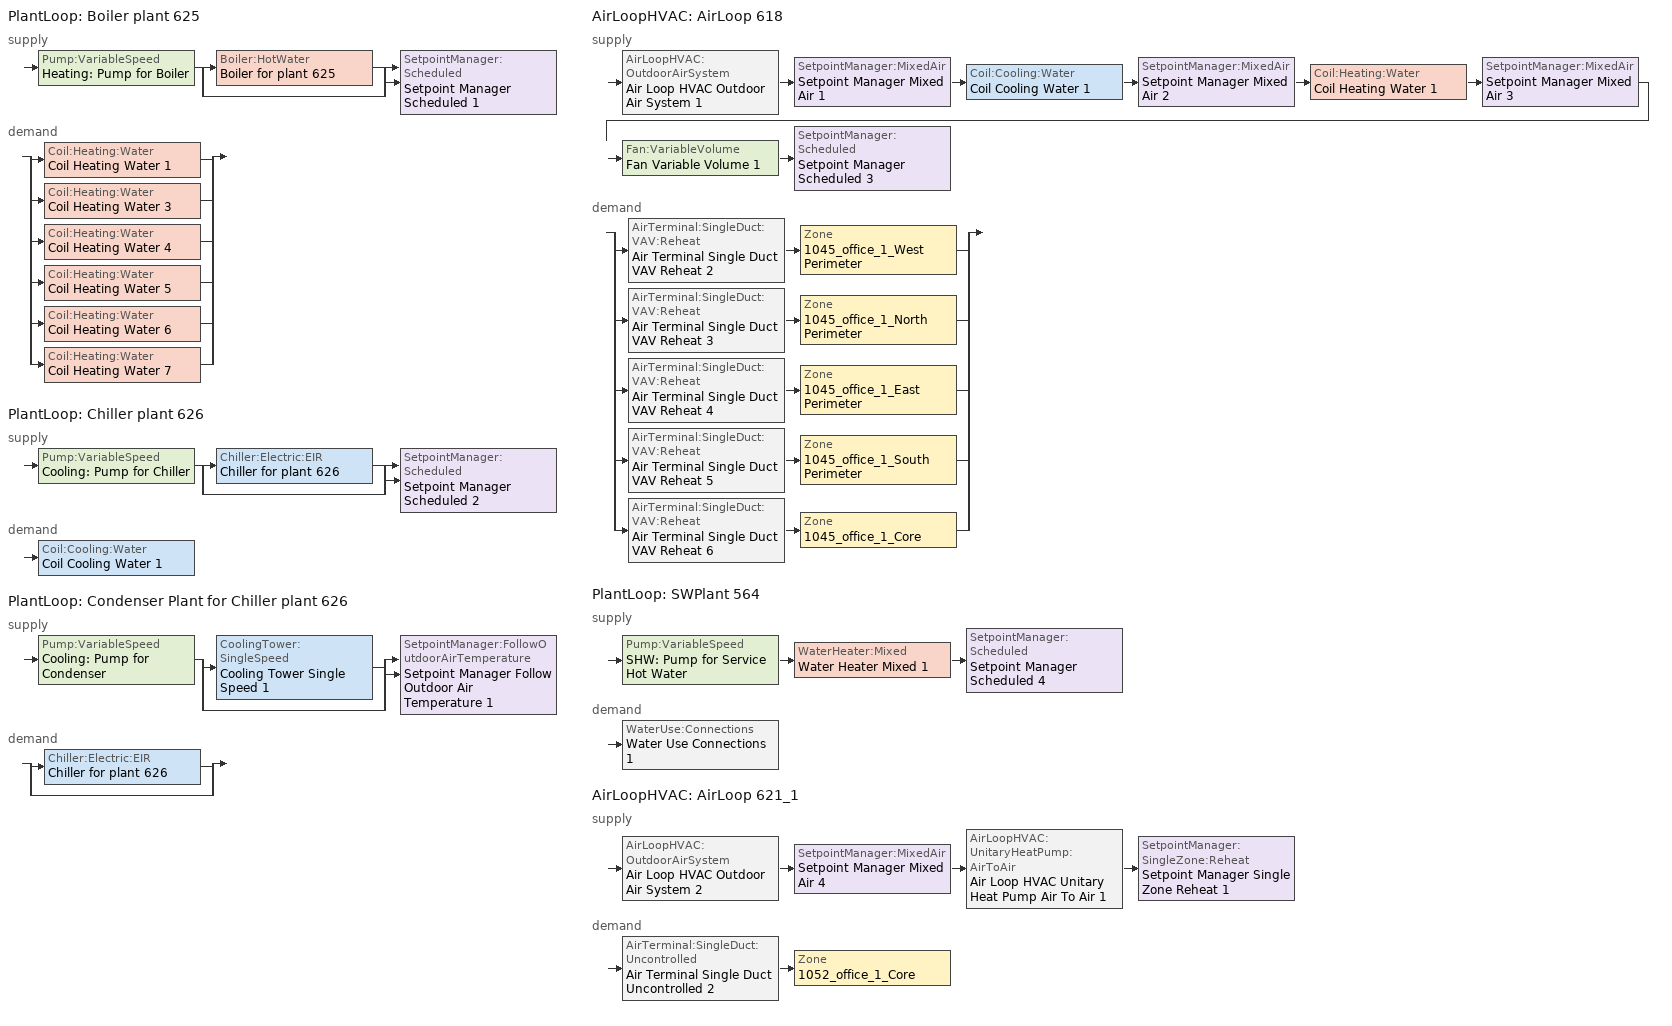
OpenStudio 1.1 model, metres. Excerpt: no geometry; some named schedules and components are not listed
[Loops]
PlantLoop 'Boiler plant 625'
 supply: Pump:VariableSpeed 'Heating: Pump for Boiler' > split
  | Boiler:HotWater 'Boiler for plant 625'
  | bypass
  join > SetpointManager:Scheduled 'Setpoint Manager Scheduled 1'
 demand: split
  | Coil:Heating:Water 'Coil Heating Water 1'
  | Coil:Heating:Water 'Coil Heating Water 3'
  | Coil:Heating:Water 'Coil Heating Water 4'
  | Coil:Heating:Water 'Coil Heating Water 5'
  | Coil:Heating:Water 'Coil Heating Water 6'
  | Coil:Heating:Water 'Coil Heating Water 7'
PlantLoop 'Chiller plant 626'
 supply: Pump:VariableSpeed 'Cooling: Pump for Chiller' > split
  | Chiller:Electric:EIR 'Chiller for plant 626'
  | bypass
  join > SetpointManager:Scheduled 'Setpoint Manager Scheduled 2'
 demand: Coil:Cooling:Water 'Coil Cooling Water 1'
PlantLoop 'Condenser Plant for Chiller plant 626'
 supply: Pump:VariableSpeed 'Cooling: Pump for Condenser' > split
  | CoolingTower:SingleSpeed 'Cooling Tower Single Speed 1'
  | bypass
  join > SetpointManager:FollowOutdoorAirTemperature 'Setpoint Manager Follow Outdoor Air Temperature 1'
 demand: split
  | Chiller:Electric:EIR 'Chiller for plant 626'
  | bypass
AirLoopHVAC 'AirLoop 618'
 supply: AirLoopHVAC:OutdoorAirSystem 'Air Loop HVAC Outdoor Air System 1' > SetpointManager:MixedAir 'Setpoint Manager Mixed Air 1' > Coil:Cooling:Water 'Coil Cooling Water 1' > SetpointManager:MixedAir 'Setpoint Manager Mixed Air 2' > Coil:Heating:Water 'Coil Heating Water 1' > SetpointManager:MixedAir 'Setpoint Manager Mixed Air 3' > Fan:VariableVolume 'Fan Variable Volume 1' > SetpointManager:Scheduled 'Setpoint Manager Scheduled 3'
 demand: split
  | AirTerminal:SingleDuct:VAV:Reheat 'Air Terminal Single Duct VAV Reheat 2' > Zone '1045_office_1_West Perimeter'
  | AirTerminal:SingleDuct:VAV:Reheat 'Air Terminal Single Duct VAV Reheat 3' > Zone '1045_office_1_North Perimeter'
  | AirTerminal:SingleDuct:VAV:Reheat 'Air Terminal Single Duct VAV Reheat 4' > Zone '1045_office_1_East Perimeter'
  | AirTerminal:SingleDuct:VAV:Reheat 'Air Terminal Single Duct VAV Reheat 5' > Zone '1045_office_1_South Perimeter'
  | AirTerminal:SingleDuct:VAV:Reheat 'Air Terminal Single Duct VAV Reheat 6' > Zone '1045_office_1_Core'
PlantLoop 'SWPlant 564'
 supply: Pump:VariableSpeed 'SHW: Pump for Service Hot Water' > WaterHeater:Mixed 'Water Heater Mixed 1' > SetpointManager:Scheduled 'Setpoint Manager Scheduled 4'
 demand: WaterUse:Connections 'Water Use Connections 1'
AirLoopHVAC 'AirLoop 621_1'
 supply: AirLoopHVAC:OutdoorAirSystem 'Air Loop HVAC Outdoor Air System 2' > SetpointManager:MixedAir 'Setpoint Manager Mixed Air 4' > AirLoopHVAC:UnitaryHeatPump:AirToAir 'Air Loop HVAC Unitary Heat Pump Air To Air 1' > SetpointManager:SingleZone:Reheat 'Setpoint Manager Single Zone Reheat 1'
 demand: AirTerminal:SingleDuct:Uncontrolled 'Air Terminal Single Duct Uncontrolled 2' > Zone '1052_office_1_Core'
[PlantLoop] Plant Loop Volume {m3}=Autocalculate
Name | Fluid Type
Boiler plant 625 | Water
Chiller plant 626; Condenser Plant for Chiller plant 626; SWPlant 564
[Sizing:Plant]
Name | Loop Type | Design Loop Exit Temperature {C} | Loop Design Temperature Difference {deltaC}
Boiler plant 625; Condenser Plant for Chiller plant 626 | Heating | 82 | 11
Chiller plant 626 | Cooling | 6.67 | 5.6
SWPlant 564 | Heating | 60 | 5
[Pump:VariableSpeed] Pump Control Type=Intermittent
Heating: Pump for Boiler; Cooling: Pump for Chiller; Cooling: Pump for Condenser; SHW: Pump for Service Hot Water
[Boiler:HotWater]
Boiler for plant 625: Fuel Type=NaturalGas; Nominal Thermal Efficiency=0.8; Water Outlet Upper Temperature Limit {C}=99; Boiler Flow Mode=ConstantFlow; Parasitic Electric Load {W}=0; Sizing Factor=1
[SetpointManager:Scheduled] Control Variable=Temperature
Name | Schedule
Setpoint Manager Scheduled 1 | Hot_Water_Temperature
Setpoint Manager Scheduled 2 | Chilled_Water_Temperature
Setpoint Manager Scheduled 3 | Deck_Temperature
Setpoint Manager Scheduled 4 | Water Heater Setpoint Temperature Schedule
[Chiller:Electric:EIR]
Chiller for plant 626: Reference Capacity {W}=Autosize; Reference COP {W/W}=6.1; Reference Leaving Chilled Water Temperature {C}=6.67; Reference Entering Condenser Fluid Temperature {C}=29.4; Cooling Capacity Function of Temperature Curve=Curve Biquadratic 1; Electric Input to Cooling Output Ratio Function of Temperature Curve=Curve Biquadratic 2; Electric Input to Cooling Output Ratio Function of Part Load Ratio Curve=Curve Quadratic 1; Design Heat Recovery Water Flow Rate {m3/s}=0; Sizing Factor=1; Basin Heater Capacity {W/K}=0; Basin Heater Setpoint Temperature {C}=10
[CoolingTower:SingleSpeed]
Cooling Tower Single Speed 1: Design Water Flow Rate {m3/s}=autosize; Design Air Flow Rate {m3/s}=autosize; Fan Power at Design Air Flow Rate {W}=autosize; U-Factor Times Area Value at Design Air Flow Rate {W/K}=autosize; Air Flow Rate in Free Convection Regime {m3/s}=autosize; U-Factor Times Area Value at Free Convection Air Flow Rate {W/K}=autosize; Performance Input Method=UFactorTimesAreaAndDesignWaterFlowRate; Free Convection Capacity {W}=0
[SetpointManager:FollowOutdoorAirTemperature]
Setpoint Manager Follow Outdoor Air Temperature 1: Control Variable=Temperature; Reference Temperature Type=OutdoorAirWetBulb; Offset Temperature Difference {deltaC}=1.5; Maximum Setpoint Temperature {C}=80; Minimum Setpoint Temperature {C}=6
[AirLoopHVAC] Design Supply Air Flow Rate {m3/s}=AutoSize
AirLoop 618; AirLoop 621_1
[Sizing:System] Type of Load to Size On=Sensible; Design Outdoor Air Flow Rate {m3/s}=Autosize; Preheat Design Temperature {C}=7; Preheat Design Humidity Ratio {kg-H2O/kg-Air}=0.008; Precool Design Temperature {C}=12.8; Precool Design Humidity Ratio {kg-H2O/kg-Air}=0.008; Central Cooling Design Supply Air Temperature {C}=12.8; Sizing Option=NonCoincident; Central Cooling Design Supply Air Humidity Ratio {kg-H2O/kg-Air}=0.0085; Central Heating Design Supply Air Humidity Ratio {kg-H2O/kg-Air}=0.008; Cooling Design Air Flow Method=DesignDay; Cooling Design Air Flow Rate {m3/s}=0; Heating Design Air Flow Method=DesignDay; Heating Design Air Flow Rate {m3/s}=0; System Outdoor Air Method=ZoneSum
Name | Minimum System Air Flow Ratio | Central Heating Design Supply Air Temperature {C} | 100% Outdoor Air in Cooling | 100% Outdoor Air in Heating
AirLoop 618 | 0.3 | 16.7 | Yes | Yes
AirLoop 621_1 | 1 | 40 | No | No
[Controller:OutdoorAir] Minimum Outdoor Air Flow Rate {m3/s}=Autosize; Maximum Outdoor Air Flow Rate {m3/s}=Autosize; Economizer Control Type=NoEconomizer; Economizer Control Action Type=ModulateFlow; Economizer Maximum Limit Dry-Bulb Temperature {C}=28; Economizer Maximum Limit Enthalpy {J/kg}=64000; Economizer Minimum Limit Dry-Bulb Temperature {C}=-100; Lockout Type=NoLockout; Minimum Limit Type=FixedMinimum; High Humidity Control=No; Heat Recovery Bypass Control Type=BypassWhenOAFlowGreaterThanMinimum
Name | Controller Mechanical Ventilation
Controller Outdoor Air 1 | Controller Mechanical Ventilation 1
Controller Outdoor Air 2 | Controller Mechanical Ventilation 2
[Controller:MechanicalVentilation] Availability Schedule=Always On Discrete; System Outdoor Air Method=ZoneSum
Controller Mechanical Ventilation 1; Controller Mechanical Ventilation 2
[AirLoopHVAC:OutdoorAirSystem]
Name | Controller
Air Loop HVAC Outdoor Air System 1 | Controller Outdoor Air 1
Air Loop HVAC Outdoor Air System 2 | Controller Outdoor Air 2
[Coil:Cooling:Water]
Coil Cooling Water 1: Availability Schedule=Always_On
[Coil:Heating:Water] Availability Schedule=Always_On
Coil Heating Water 1; Coil Heating Water 3; Coil Heating Water 4; Coil Heating Water 5; Coil Heating Water 6; Coil Heating Water 7
[Fan:VariableVolume]
Fan Variable Volume 1: Availability Schedule=Airloop_618_Sched_Ruleset; Fan Efficiency=0.54; Pressure Rise {Pa}=1389.88; Maximum Flow Rate {m3/s}=Autosize; Fan Power Minimum Flow Rate Input Method=FixedFlowRate; Fan Power Minimum Flow Fraction=0; Fan Power Minimum Air Flow Rate {m3/s}=0; Motor Efficiency=0.84; Motor In Airstream Fraction=1; Fan Power Coefficient 1=0.0407599; Fan Power Coefficient 2=0.088045; Fan Power Coefficient 3=-0.0729261; Fan Power Coefficient 4=0.94374; Fan Power Coefficient 5=0
[WaterHeater:Mixed]
Water Heater Mixed 1: Tank Volume {m3}=0.302835; Setpoint Temperature Schedule=Water Heater Setpoint Temperature Schedule; Deadband Temperature Difference {deltaC}=2; Maximum Temperature Limit {C}=82.22; Heater Control Type=Cycle; Heater Maximum Capacity {W}=845000; Heater Fuel Type=NaturalGas; Heater Thermal Efficiency=0.77; Off Cycle Parasitic Fuel Consumption Rate {W}=20; Off Cycle Parasitic Fuel Type=NaturalGas; Off Cycle Parasitic Heat Fraction to Tank=0.8; On Cycle Parasitic Fuel Type=NaturalGas; Ambient Temperature Indicator=ThermalZone; Ambient Temperature Thermal Zone=1045_office_1_West Perimeter; Off Cycle Loss Coefficient to Ambient Temperature {W/K}=6; On Cycle Loss Coefficient to Ambient Temperature {W/K}=6; Use Side Effectiveness=1; Source Side Effectiveness=1; Use Side Design Flow Rate {m3/s}=autosize; Source Side Design Flow Rate {m3/s}=autosize; Indirect Water Heating Recovery Time {hr}=1.5
[WaterUse:Connections]
Water Use Connections 1: Water Use Equipment Name 1=Water Use Equipment 1; Water Use Equipment Name 2=Water Use Equipment 2; Water Use Equipment Name 3=Water Use Equipment 3; Water Use Equipment Name 4=Water Use Equipment 4; Water Use Equipment Name 5=Water Use Equipment 5
[Sizing:Zone] Zone Cooling Design Supply Air Temperature {C}=14; Zone Heating Design Supply Air Temperature {C}=40; Zone Cooling Design Supply Air Humidity Ratio {kg-H2O/kg-air}=0.0085; Zone Heating Design Supply Air Humidity Ratio {kg-H2O/kg-air}=0.008; Cooling Design Air Flow Method=DesignDay; Heating Design Air Flow Method=DesignDay
1045_office_1_West Perimeter; 1045_office_1_North Perimeter; 1045_office_1_East Perimeter; 1045_office_1_South Perimeter; 1045_office_1_Core; 1052_office_1_Core
[Zone equipment]
1045_office_1_West Perimeter: Air Terminal Single Duct VAV Reheat 2
1045_office_1_North Perimeter: Air Terminal Single Duct VAV Reheat 3
1045_office_1_East Perimeter: Air Terminal Single Duct VAV Reheat 4
1045_office_1_South Perimeter: Air Terminal Single Duct VAV Reheat 5
1045_office_1_Core: Air Terminal Single Duct VAV Reheat 6
1052_office_1_Core: Air Terminal Single Duct Uncontrolled 2
[AirTerminal:SingleDuct:VAV:Reheat] Availability Schedule=Always_On; Maximum Air Flow Rate {m3/s}=Autocalculate; Zone Minimum Air Flow Input Method=Constant; Constant Minimum Air Flow Fraction=0.3; Fixed Minimum Air Flow Rate {m3/s}=0; Maximum Hot Water or Steam Flow Rate {m3/s}=Autocalculate; Minimum Hot Water or Steam Flow Rate {m3/s}=0; Convergence Tolerance=0.001; Damper Heating Action=Normal; Maximum Flow per Zone Floor Area During Reheat {m3/s-m2}=Autocalculate; Maximum Flow Fraction During Reheat=Autocalculate; Maximum Reheat Air Temperature {C}=35
Name | Reheat Coil
Air Terminal Single Duct VAV Reheat 2 | Coil Heating Water 3
Air Terminal Single Duct VAV Reheat 3 | Coil Heating Water 4
Air Terminal Single Duct VAV Reheat 4 | Coil Heating Water 5
Air Terminal Single Duct VAV Reheat 5 | Coil Heating Water 6
Air Terminal Single Duct VAV Reheat 6 | Coil Heating Water 7
[WaterUse:Equipment] Flow Rate Fraction Schedule=WaterEquipment_FlowRateFractionSchedule
Name | Water Use Equipment Definition | Space
Water Use Equipment 1 | Water Use Equipment Definition 2 | 1045_office_1_West Perimeter Space
Water Use Equipment 2 | Water Use Equipment Definition 3 | 1045_office_1_North Perimeter Space
Water Use Equipment 3 | Water Use Equipment Definition 4 | 1045_office_1_East Perimeter Space
Water Use Equipment 4 | Water Use Equipment Definition 5 | 1045_office_1_South Perimeter Space
Water Use Equipment 5 | Water Use Equipment Definition 6 | 1045_office_1_Core Space
[WaterUse:Equipment:Definition]
Name | Peak Flow Rate {m3/s}
Water Use Equipment Definition 2; Water Use Equipment Definition 3; Water Use Equipment Definition 4; Water Use Equipment Definition 5 | 1.32954e-06
Water Use Equipment Definition 6 | 5.1096e-06
[Coil:Cooling:DX:SingleSpeed]
Coil Cooling DX Single Speed 1: Availability Schedule=Always_On; Rated Total Cooling Capacity {W}=autosize; Rated Sensible Heat Ratio=autosize; Rated COP {W/W}=3.068284; Rated Air Flow Rate {m3/s}=autosize; Rated Evaporator Fan Power Per Volume Flow Rate {W/(m3/s)}=773.3; Total Cooling Capacity Function of Temperature Curve=Curve Biquadratic 3; Total Cooling Capacity Function of Flow Fraction Curve=Curve Quadratic 2; Energy Input Ratio Function of Temperature Curve=Curve Biquadratic 4; Energy Input Ratio Function of Flow Fraction Curve=Curve Quadratic 3; Part Load Fraction Correlation Curve=Curve Quadratic 4; Condenser Type=AirCooled; Evaporative Condenser Effectiveness=0; Evaporative Condenser Air Flow Rate {m3/s}=Autosize; Evaporative Condenser Pump Rated Power Consumption {W}=Autosize; Crankcase Heater Capacity {W}=0; Maximum Outdoor Dry-Bulb Temperature for Crankcase Heater Operation {C}=0; Basin Heater Capacity {W/K}=0; Basin Heater Setpoint Temperature {C}=10
[Coil:Heating:DX:SingleSpeed]
Coil Heating DX Single Speed 1: Availability Schedule=Always_On; Rated Total Heating Capacity {W}=Autosize; Rated COP {W/W}=3.250169; Rated Air Flow Rate {m3/s}=Autosize; Total Heating Capacity Function of Temperature Curve=Curve Cubic 1; Total Heating Capacity Function of Flow Fraction Curve=Curve Cubic 2; Energy Input Ratio Function of Temperature Curve=Curve Cubic 3; Energy Input Ratio Function of Flow Fraction Curve=Curve Quadratic 5; Part Load Fraction Correlation Curve=Curve Quadratic 6; Defrost Strategy=Resistive; Defrost Control=Timed; Defrost Time Period Fraction=0.166667; Resistive Defrost Heater Capacity {W}=2000
[Coil:Heating:Electric]
Coil Heating Electric 1: Availability Schedule=Always_On
[Fan:ConstantVolume]
Fan Constant Volume 1: Availability Schedule=PNNL_Asset_Rating_Office_Hvac_Schedule; Fan Efficiency=0.65; Pressure Rise {Pa}=1018.75; Maximum Flow Rate {m3/s}=AutoSize; Motor Efficiency=0.799658
[AirLoopHVAC:UnitaryHeatPump:AirToAir]
Air Loop HVAC Unitary Heat Pump Air To Air 1: Availability Schedule=Always_On; Supply Air Flow Rate During Cooling Operation {m3/s}=Autosize; Supply Air Flow Rate During Heating Operation {m3/s}=Autosize; Supply Air Flow Rate When No Cooling or Heating is Needed {m3/s}=Autosize; Controlling Zone or Thermostat Location=1052_office_1_Core; Supply Air Fan=Fan Constant Volume 1; Heating Coil=Coil Heating DX Single Speed 1; Cooling Coil=Coil Cooling DX Single Speed 1; Supplemental Heating Coil=Coil Heating Electric 1; Maximum Supply Air Temperature from Supplemental Heater {C}=Autosize; Supply Air Fan Operating Mode Schedule=Always_On
[SetpointManager:SingleZone:Reheat]
Setpoint Manager Single Zone Reheat 1: Minimum Supply Air Temperature {C}=12.8; Maximum Supply Air Temperature {C}=40; Control Zone=1052_office_1_Core
[AirTerminal:SingleDuct:Uncontrolled]
Air Terminal Single Duct Uncontrolled 2: Availability Schedule=Always_On; Maximum Air Flow Rate {m3/s}=AutoSize
[Schedule:Ruleset]
Name | Default Day Schedule | Summer Design Day Schedule | Winter Design Day Schedule
Always_On | Always_On_Default | Always_On_Summer_Design_Day | Always_On_Winter_Design_Day
Deck_Temperature | Deck_Temperature_Default | Deck_Temperature_Summer_Design_Day | Deck_Temperature_Winter_Design_Day
PNNL_Asset_Rating_Office_Hvac_Schedule | PNNL_Asset_Rating_Office_Hvac_Schedule_Week_Day | PNNL_Asset_Rating_Office_Hvac_Schedule_Summer_Design_Day | PNNL_Asset_Rating_Office_Hvac_Schedule_Winter_Design_Day
Hot_Water_Temperature | Hot_Water_Temperature_Default | Hot_Water_Temperature_Summer_Design_Day | Hot_Water_Temperature_Winter_Design_Day
Chilled_Water_Temperature | Chilled_Water_Temperature_Default | Chilled_Water_Temperature_Summer_Design_Day | Chilled_Water_Temperature_Winter_Design_Day
Airloop_618_Sched_Ruleset | PNNL_Asset_Rating_Office_Hvac_Schedule_Week_Day 1 | PNNL_Asset_Rating_Office_Hvac_Schedule_Summer_Design_Day 1 | PNNL_Asset_Rating_Office_Hvac_Schedule_Winter_Design_Day 1
WaterEquipment_FlowRateFractionSchedule | PNNL_Asset_Rating_Office_Service_Water_Heating_Schedule_Week_Day | PNNL_Asset_Rating_Office_Service_Water_Heating_Schedule_Summer_Design_Day | PNNL_Asset_Rating_Office_Service_Water_Heating_Schedule_Winter_Design_Day
[Schedule:Day]
Always_On_Default; Always_On_Winter_Design_Day; Always_On_Summer_Design_Day: 24, 0, 1
Deck_Temperature_Default; Deck_Temperature_Winter_Design_Day; Deck_Temperature_Summer_Design_Day: 24, 0, 12.8
PNNL_Asset_Rating_Office_Hvac_Schedule_Week_Day; PNNL_Asset_Rating_Office_Hvac_Schedule_Week_Day 1: 1, 0, 0, 2, 0, 0, 3, 0, 0, 4, 0, 0, 5, 0, 0, 6, 0, 1, 7, 0, 1, 8, 0, 1, 9, 0, 1, 10, 0, 1, 11, 0, 1, 12, 0, 1, 13, 0, 1, 14, 0, 1, 15, 0, 1, 16, 0, 1, 17, 0, 1, 18, 0, 1, 19, 0, 1, 20, 0, 1, 21, 0, 1, 22, 0, 1, 23, 0, 0, 24, 0, 0
PNNL_Asset_Rating_Office_Hvac_Schedule_Summer_Design_Day; PNNL_Asset_Rating_Office_Hvac_Schedule_Summer_Design_Day 1: 1, 0, 0, 2, 0, 0, 3, 0, 0, 4, 0, 0, 5, 0, 0, 6, 0, 0, 7, 0, 1, 8, 0, 1, 9, 0, 1, 10, 0, 1, 11, 0, 1, 12, 0, 1, 13, 0, 1, 14, 0, 1, 15, 0, 1, 16, 0, 1, 17, 0, 1, 18, 0, 1, 19, 0, 1, 20, 0, 1, 21, 0, 1, 22, 0, 1, 23, 0, 0, 24, 0, 0
PNNL_Asset_Rating_Office_Hvac_Schedule_Winter_Design_Day; PNNL_Asset_Rating_Office_Hvac_Schedule_Winter_Design_Day 1: 1, 0, 0, 2, 0, 0, 3, 0, 0, 4, 0, 0, 5, 0, 0, 6, 0, 0, 7, 0, 1, 8, 0, 1, 9, 0, 1, 10, 0, 1, 11, 0, 1, 12, 0, 1, 13, 0, 1, 14, 0, 1, 15, 0, 1, 16, 0, 1, 17, 0, 1, 18, 0, 1, 19, 0, 0, 20, 0, 0, 21, 0, 0, 22, 0, 0, 23, 0, 0, 24, 0, 0
Hot_Water_Temperature_Default; Hot_Water_Temperature_Winter_Design_Day; Hot_Water_Temperature_Summer_Design_Day: 24, 0, 82
Chilled_Water_Temperature_Default; Chilled_Water_Temperature_Winter_Design_Day; Chilled_Water_Temperature_Summer_Design_Day: 24, 0, 6.7
PNNL_Asset_Rating_Office_Hvac_Schedule_Sunday 1: 1, 0, 0, 2, 0, 0, 3, 0, 0, 4, 0, 0, 5, 0, 0, 6, 0, 0, 7, 0, 0, 8, 0, 0, 9, 0, 0, 10, 0, 0, 11, 0, 0, 12, 0, 0, 13, 0, 0, 14, 0, 0, 15, 0, 0, 16, 0, 0, 17, 0, 0, 18, 0, 0, 19, 0, 0, 20, 0, 0, 21, 0, 0, 22, 0, 0, 23, 0, 0, 24, 0, 0
PNNL_Asset_Rating_Office_Service_Water_Heating_Schedule_Week_Day; PNNL_Asset_Rating_Office_Service_Water_Heating_Schedule_Summer_Design_Day: 1, 0, 0, 2, 0, 0, 3, 0, 0, 4, 0, 0, 5, 0, 0, 6, 0, 0, 7, 0, 0.07, 8, 0, 0.19, 9, 0, 0.35, 10, 0, 0.38, 11, 0, 0.39, 12, 0, 0.47, 13, 0, 0.57, 14, 0, 0.54, 15, 0, 0.34, 16, 0, 0.33, 17, 0, 0.44, 18, 0, 0.26, 19, 0, 0.21, 20, 0, 0.15, 21, 0, 0.17, 22, 0, 0.08, 23, 0, 0.05, 24, 0, 0.05
PNNL_Asset_Rating_Office_Service_Water_Heating_Schedule_Winter_Design_Day: 1, 0, 0, 2, 0, 0, 3, 0, 0, 4, 0, 0, 5, 0, 0, 6, 0, 0, 7, 0, 0.07, 8, 0, 0.11, 9, 0, 0.15, 10, 0, 0.21, 11, 0, 0.19, 12, 0, 0.23, 13, 0, 0.2, 14, 0, 0.19, 15, 0, 0.15, 16, 0, 0.13, 17, 0, 0.14, 18, 0, 0.07, 19, 0, 0.07, 20, 0, 0, 21, 0, 0, 22, 0, 0, 23, 0, 0, 24, 0, 0
[Schedule:Rule]
Name | Schedule Ruleset | Rule Order | Day Schedule | Apply Sunday | Apply Saturday
PNNL_Asset_Rating_Office_Hvac_Schedule_Sunday_Rule | PNNL_Asset_Rating_Office_Hvac_Schedule | 0 | PNNL_Asset_Rating_Office_Hvac_Schedule_Sunday | Yes
PNNL_Asset_Rating_Office_Hvac_Schedule_Saturday_Rule | PNNL_Asset_Rating_Office_Hvac_Schedule | 1 | PNNL_Asset_Rating_Office_Hvac_Schedule_Saturday |  | Yes
PNNL_Asset_Rating_Office_Hvac_Schedule_Sunday_Rule 1 | Airloop_618_Sched_Ruleset | 0 | PNNL_Asset_Rating_Office_Hvac_Schedule_Sunday 1 | Yes
PNNL_Asset_Rating_Office_Hvac_Schedule_Saturday_Rule 1 | Airloop_618_Sched_Ruleset | 1 | PNNL_Asset_Rating_Office_Hvac_Schedule_Saturday 1 |  | Yes
PNNL_Asset_Rating_Office_Service_Water_Heating_Schedule_Sunday_Rule | WaterEquipment_FlowRateFractionSchedule | 0 | PNNL_Asset_Rating_Office_Service_Water_Heating_Schedule_Sunday | Yes
PNNL_Asset_Rating_Office_Service_Water_Heating_Schedule_Saturday_Rule | WaterEquipment_FlowRateFractionSchedule | 1 | PNNL_Asset_Rating_Office_Service_Water_Heating_Schedule_Saturday |  | Yes
[Curve:Biquadratic]
Name | Coefficient1 Constant | Coefficient2 x | Coefficient3 x**2 | Coefficient4 y | Coefficient5 y**2 | Coefficient6 x*y | Minimum Value of x {BasedOnField A2} | Maximum Value of x {BasedOnField A2} | Minimum Value of y {BasedOnField A3} | Maximum Value of y {BasedOnField A3}
Curve Biquadratic 1 | 1.02152 | 0.0370359 | 0.000233248 | -0.00389405 | -6.52536e-05 | -0.000268045 | 5 | 10 | 24 | 35
Curve Biquadratic 2 | 0.701769 | -0.00452016 | 0.00053311 | -0.00549821 | 0.000544579 | -0.000729032 | 5 | 10 | 24 | 35
Curve Biquadratic 3 | 0.42415 | 0.04426 | -0.00042 | 0.00333 | -8e-005 | -0.00021 | 17 | 22 | 13 | 46
Curve Biquadratic 4 | 1.23649 | -0.02431 | 0.00057 | -0.01434 | 0.00063 | -0.00038 | 17 | 22 | 13 | 46
[Curve:Quadratic]
Name | Coefficient1 Constant | Coefficient2 x | Coefficient3 x**2 | Minimum Value of x {BasedOnField A2} | Maximum Value of x {BasedOnField A2}
Curve Quadratic 1 | 0.0636912 | 0.584888 | 0.352803 | 0 | 1
Curve Quadratic 2 | 0.77136 | 0.34053 | -0.11088 | 0.75918 | 1.13877
Curve Quadratic 3 | 1.2055 | -0.32953 | 0.12308 | 0.75918 | 1.13877
Curve Quadratic 4 | 0.771 | 0.229 | 0 | 0 | 1
Curve Quadratic 5 | 1.3824 | -0.4336 | 0.0512 | 0 | 1
Curve Quadratic 6 | 0.75 | 0.25 | 0 | 0 | 1
[Schedule:Constant]
Always On Discrete: Value=1
[Schedule:Compact]
Water Heater Setpoint Temperature Schedule: Through: 12/31, For: AllDays, Until: 24:00, 60
[Curve:Cubic]
Name | Coefficient1 Constant | Coefficient2 x | Coefficient3 x**2 | Coefficient4 x**3 | Minimum Value of x {BasedOnField A2} | Maximum Value of x {BasedOnField A2}
Curve Cubic 1 | 0.758746 | 0.027626 | 0.000148716 | 3.4992e-06 | -20 | 20
Curve Cubic 2 | 0.84 | 0.16 | 0 | 0 | 0.5 | 1.5
Curve Cubic 3 | 1.19248 | -0.0300438 | 0.00103745 | -2.3328e-05 | -20 | 20
